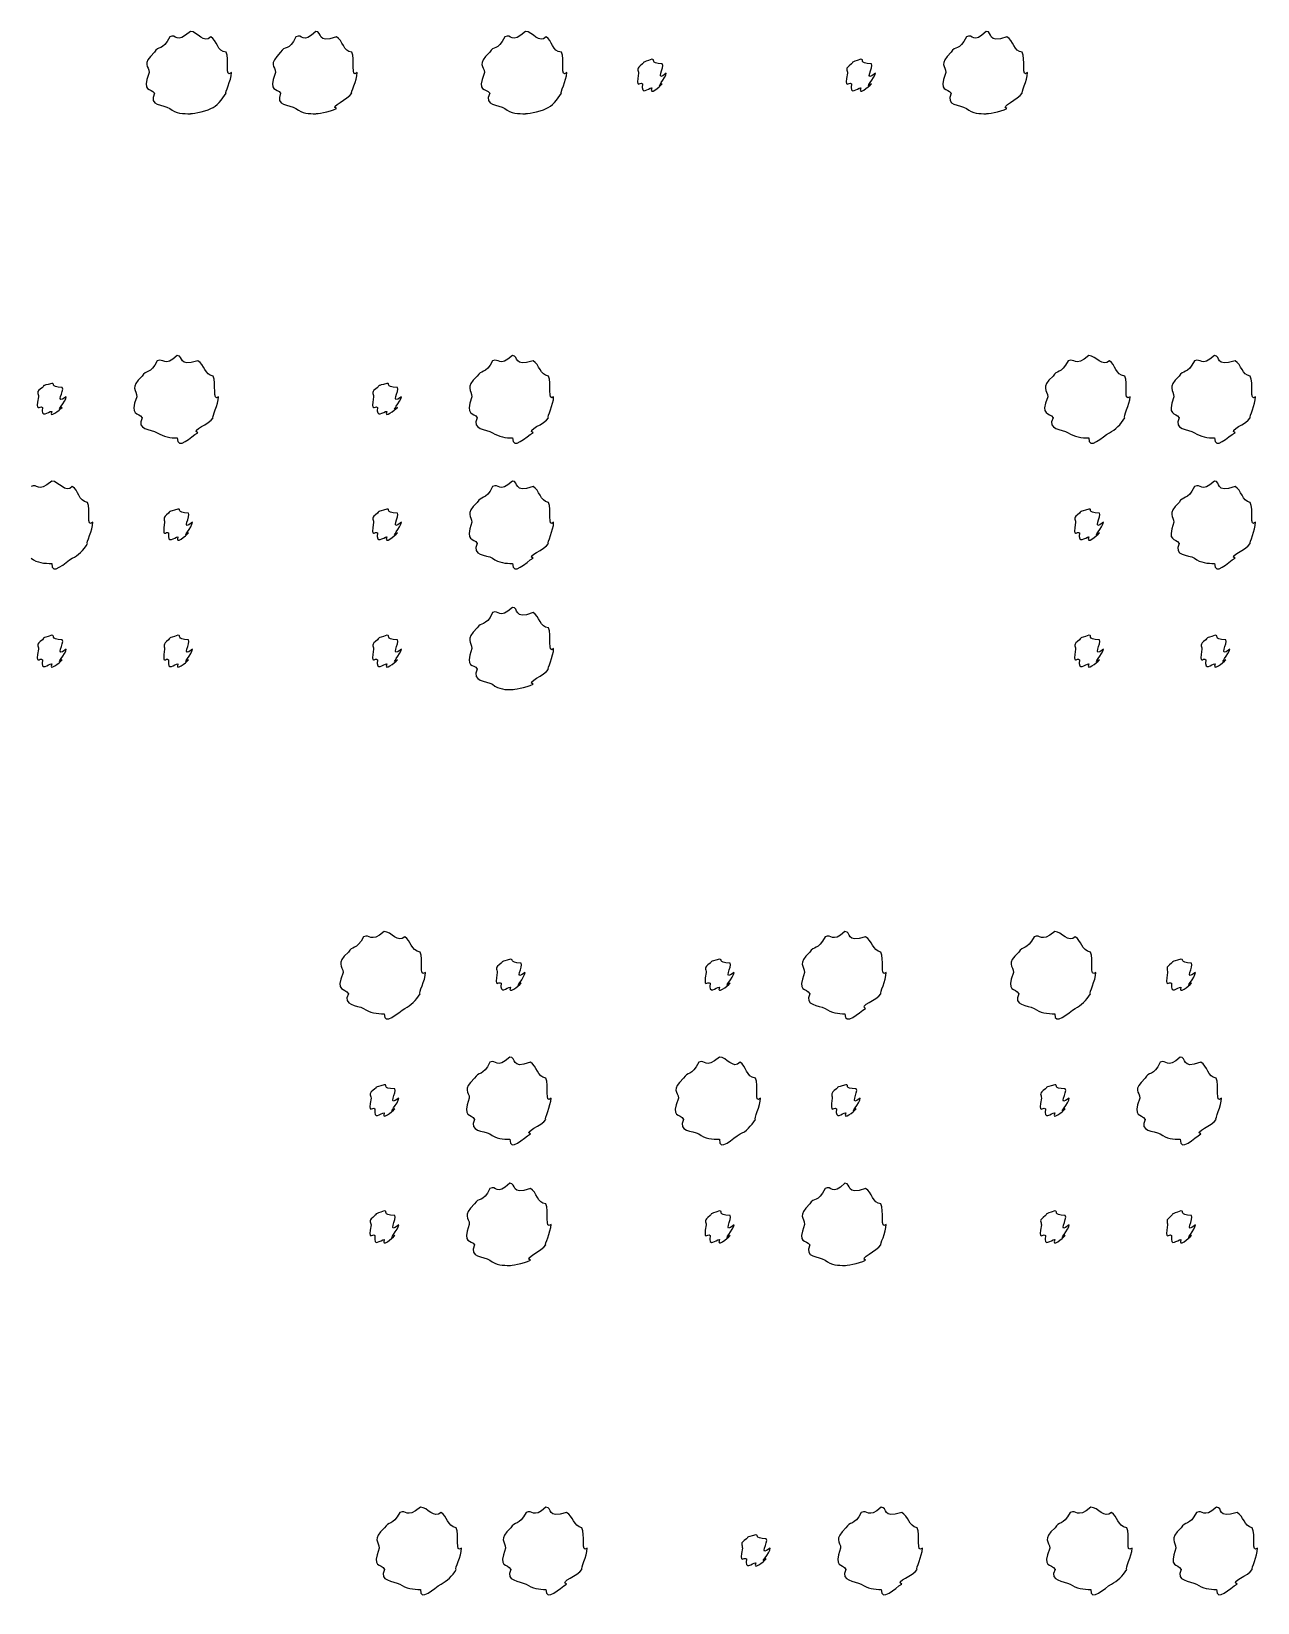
# Model space of a CAD drawing. Header units: millimetres. Extents: x -178 to -32, y 41 to 266.
# Drawn here: x -106.98 to -96.81, y 184.16 to 197.2 of the extents above; entities that cross this region are included whole.
import ezdxf

# ---------------------------------------------------------------- set-up
doc = ezdxf.new("R2010")
doc.units = ezdxf.units.MM
doc.layers.get('0').update_dxf_attribs({"linetype": 'CONTINUOUS'})

msp = doc.modelspace()

# ---------------------------------------------------------------- linework, layer by layer
at = {"color": 0}
for p, q in [((-105.663, 197.2), (-105.663, 197.2)), ((-104.622, 197.2), (-104.622, 197.2)), ((-102.881, 197.2), (-102.881, 197.2)), ((-99.0572, 197.2), (-99.0572, 197.2)), ((-101.834, 196.969), (-101.834, 196.969)), ((-100.099, 196.969), (-100.099, 196.969)), ((-105.772, 194.509), (-105.772, 194.509)), ((-102.99, 194.509), (-102.99, 194.509)), ((-98.2056, 194.509), (-98.2056, 194.509)), ((-97.1638, 194.509), (-97.1638, 194.509)), ((-106.814, 194.277), (-106.814, 194.277)), ((-104.032, 194.277), (-104.032, 194.277)), ((-106.814, 193.467), (-106.814, 193.467)), ((-102.99, 193.467), (-102.99, 193.467)), ((-97.1638, 193.467), (-97.1638, 193.467)), ((-105.767, 193.235), (-105.767, 193.235)), ((-104.032, 193.235), (-104.032, 193.235)), ((-98.2056, 193.235), (-98.2056, 193.235)), ((-102.99, 192.419), (-102.99, 192.419)), ((-106.814, 192.188), (-106.814, 192.188)), ((-105.767, 192.188), (-105.767, 192.188)), ((-104.032, 192.188), (-104.032, 192.188)), ((-98.2056, 192.188), (-98.2056, 192.188)), ((-97.1582, 192.188), (-97.1582, 192.188)), ((-104.054, 189.728), (-104.054, 189.728)), ((-100.23, 189.728), (-100.23, 189.728)), ((-98.4892, 189.728), (-98.4892, 189.728)), ((-103.007, 189.497), (-103.007, 189.497)), ((-101.272, 189.497), (-101.272, 189.497)), ((-97.4422, 189.497), (-97.4422, 189.497)), ((-103.012, 188.686), (-103.012, 188.686)), ((-101.272, 188.686), (-101.272, 188.686)), ((-97.4475, 188.686), (-97.4475, 188.686)), ((-104.054, 188.455), (-104.054, 188.455)), ((-100.224, 188.455), (-100.224, 188.455)), ((-98.4892, 188.455), (-98.4892, 188.455)), ((-103.012, 187.639), (-103.012, 187.639)), ((-100.23, 187.639), (-100.23, 187.639)), ((-104.054, 187.408), (-104.054, 187.408)), ((-101.272, 187.408), (-101.272, 187.408)), ((-98.4892, 187.408), (-98.4892, 187.408)), ((-97.4422, 187.408), (-97.4422, 187.408)), ((-103.753, 184.949), (-103.753, 184.949)), ((-102.712, 184.949), (-102.712, 184.949)), ((-99.9292, 184.949), (-99.9292, 184.949)), ((-98.189, 184.949), (-98.189, 184.949)), ((-97.1472, 184.949), (-97.1472, 184.949)), ((-100.971, 184.718), (-100.971, 184.718))]:
    msp.add_line(p, q, dxfattribs=at)
for points in [[(-105.834, 197.156), (-105.896, 197.031), (-105.931, 197.084), (-105.961, 197.029)], [(-105.663, 197.2), (-105.786, 197.09), (-105.779, 197.185), (-105.834, 197.156)], [(-105.493, 197.156), (-105.55, 197.09), (-105.604, 197.2), (-105.663, 197.2)], [(-105.366, 197.029), (-105.444, 197.031), (-105.44, 197.126), (-105.493, 197.156)], [(-104.787, 197.156), (-104.845, 197.031), (-104.883, 197.084), (-104.914, 197.029)], [(-104.622, 197.2), (-104.734, 197.09), (-104.732, 197.185), (-104.787, 197.156)], [(-104.451, 197.156), (-104.622, 197.09), (-104.562, 197.2), (-104.622, 197.2)], [(-104.324, 197.029), (-104.393, 197.031), (-104.396, 197.126), (-104.451, 197.156)], [(-103.052, 197.156), (-103.114, 197.031), (-103.148, 197.084), (-103.179, 197.029)], [(-102.881, 197.2), (-103.004, 197.09), (-102.997, 197.185), (-103.052, 197.156)], [(-102.71, 197.156), (-102.768, 197.09), (-102.822, 197.2), (-102.881, 197.2)], [(-102.584, 197.029), (-102.662, 197.031), (-102.658, 197.126), (-102.71, 197.156)], [(-99.2223, 197.156), (-99.2805, 197.031), (-99.3189, 197.084), (-99.3493, 197.029)], [(-99.0572, 197.2), (-99.1701, 197.09), (-99.1672, 197.185), (-99.2223, 197.156)], [(-98.8861, 197.156), (-99.0572, 197.09), (-98.9979, 197.2), (-99.0572, 197.2)], [(-98.7594, 197.029), (-98.8282, 197.031), (-98.831, 197.126), (-98.8861, 197.156)], [(-105.961, 197.029), (-106.073, 196.92), (-106.005, 196.916), (-106.005, 196.858)], [(-105.322, 196.858), (-105.382, 196.803), (-105.336, 196.974), (-105.366, 197.029)], [(-104.914, 197.029), (-105.021, 196.92), (-104.958, 196.916), (-104.958, 196.858)], [(-104.28, 196.858), (-104.335, 196.803), (-104.293, 196.974), (-104.324, 197.029)], [(-103.179, 197.029), (-103.291, 196.92), (-103.223, 196.916), (-103.223, 196.858)], [(-102.539, 196.858), (-102.6, 196.803), (-102.553, 196.974), (-102.584, 197.029)], [(-101.834, 196.969), (-101.923, 196.935), (-101.889, 196.955), (-101.911, 196.93)], [(-101.746, 196.93), (-101.857, 196.935), (-101.797, 196.969), (-101.834, 196.969)], [(-100.099, 196.969), (-100.192, 196.935), (-100.154, 196.955), (-100.176, 196.93)], [(-100.011, 196.93), (-100.126, 196.935), (-100.062, 196.969), (-100.099, 196.969)], [(-99.3493, 197.029), (-99.4569, 196.92), (-99.3934, 196.916), (-99.3934, 196.858)], [(-98.7153, 196.858), (-98.7704, 196.803), (-98.7291, 196.974), (-98.7594, 197.029)], [(-106.005, 196.858), (-106.073, 196.682), (-105.99, 196.739), (-105.961, 196.687)], [(-105.366, 196.687), (-105.382, 196.682), (-105.322, 196.795), (-105.322, 196.858)], [(-104.958, 196.858), (-105.021, 196.682), (-104.943, 196.739), (-104.914, 196.687)], [(-104.324, 196.687), (-104.335, 196.682), (-104.28, 196.795), (-104.28, 196.858)], [(-103.223, 196.858), (-103.291, 196.682), (-103.208, 196.739), (-103.179, 196.687)], [(-102.584, 196.687), (-102.6, 196.682), (-102.539, 196.795), (-102.539, 196.858)], [(-101.911, 196.93), (-101.968, 196.887), (-101.944, 196.882), (-101.944, 196.853)], [(-101.944, 196.853), (-101.968, 196.707), (-101.933, 196.789), (-101.911, 196.765)], [(-101.713, 196.853), (-101.813, 196.77), (-101.723, 196.908), (-101.746, 196.93)], [(-101.746, 196.765), (-101.813, 196.707), (-101.713, 196.82), (-101.713, 196.853)], [(-100.176, 196.93), (-100.237, 196.887), (-100.209, 196.882), (-100.209, 196.853)], [(-100.209, 196.853), (-100.237, 196.707), (-100.198, 196.789), (-100.176, 196.765)], [(-99.9776, 196.853), (-100.082, 196.77), (-99.9885, 196.908), (-100.011, 196.93)], [(-100.011, 196.765), (-100.082, 196.707), (-99.9776, 196.82), (-99.9776, 196.853)], [(-99.3934, 196.858), (-99.4569, 196.682), (-99.3782, 196.739), (-99.3493, 196.687)], [(-98.7594, 196.687), (-98.7704, 196.682), (-98.7153, 196.795), (-98.7153, 196.858)], [(-101.911, 196.765), (-101.923, 196.66), (-101.863, 196.731), (-101.834, 196.731)], [(-101.834, 196.731), (-101.857, 196.66), (-101.768, 196.742), (-101.746, 196.765)], [(-100.176, 196.765), (-100.192, 196.66), (-100.128, 196.731), (-100.099, 196.731)], [(-100.099, 196.731), (-100.126, 196.66), (-100.033, 196.742), (-100.011, 196.765)], [(-105.961, 196.687), (-106.013, 196.578), (-105.889, 196.594), (-105.834, 196.561)], [(-105.834, 196.561), (-105.786, 196.517), (-105.721, 196.517), (-105.663, 196.517)], [(-105.663, 196.517), (-105.669, 196.517), (-105.548, 196.53), (-105.493, 196.561)], [(-105.493, 196.561), (-105.444, 196.578), (-105.399, 196.635), (-105.366, 196.687)], [(-104.914, 196.687), (-104.963, 196.578), (-104.842, 196.594), (-104.787, 196.561)], [(-104.787, 196.561), (-104.734, 196.517), (-104.677, 196.517), (-104.622, 196.517)], [(-104.622, 196.517), (-104.622, 196.517), (-104.506, 196.53), (-104.451, 196.561)], [(-104.451, 196.561), (-104.511, 196.578), (-104.353, 196.635), (-104.324, 196.687)], [(-103.179, 196.687), (-103.231, 196.578), (-103.107, 196.594), (-103.052, 196.561)], [(-103.052, 196.561), (-103.004, 196.517), (-102.939, 196.517), (-102.881, 196.517)], [(-102.881, 196.517), (-102.887, 196.517), (-102.765, 196.53), (-102.71, 196.561)], [(-102.71, 196.561), (-102.662, 196.578), (-102.617, 196.635), (-102.584, 196.687)], [(-99.3493, 196.687), (-99.3987, 196.578), (-99.2777, 196.594), (-99.2223, 196.561)], [(-99.2223, 196.561), (-99.1701, 196.517), (-99.1122, 196.517), (-99.0572, 196.517)], [(-99.0572, 196.517), (-99.0572, 196.517), (-98.9415, 196.53), (-98.8861, 196.561)], [(-98.8861, 196.561), (-98.9468, 196.578), (-98.7884, 196.635), (-98.7594, 196.687)], [(-105.772, 194.509), (-105.885, 194.407), (-105.882, 194.493), (-105.938, 194.465)], [(-105.602, 194.465), (-105.772, 194.407), (-105.713, 194.509), (-105.772, 194.509)], [(-102.99, 194.509), (-103.103, 194.407), (-103.1, 194.493), (-103.155, 194.465)], [(-102.819, 194.465), (-102.99, 194.407), (-102.931, 194.509), (-102.99, 194.509)], [(-98.2056, 194.509), (-98.328, 194.407), (-98.3213, 194.493), (-98.3763, 194.465)], [(-98.0345, 194.465), (-98.0923, 194.407), (-98.1463, 194.509), (-98.2056, 194.509)], [(-97.1638, 194.509), (-97.2767, 194.407), (-97.2739, 194.493), (-97.3289, 194.465)], [(-96.9927, 194.465), (-97.1638, 194.407), (-97.1045, 194.509), (-97.1638, 194.509)], [(-105.938, 194.465), (-105.996, 194.349), (-106.034, 194.393), (-106.064, 194.338)], [(-105.475, 194.338), (-105.543, 194.349), (-105.546, 194.434), (-105.602, 194.465)], [(-103.155, 194.465), (-103.213, 194.349), (-103.252, 194.393), (-103.282, 194.338)], [(-102.692, 194.338), (-102.761, 194.349), (-102.764, 194.434), (-102.819, 194.465)], [(-98.3763, 194.465), (-98.4384, 194.349), (-98.4726, 194.393), (-98.503, 194.338)], [(-97.9078, 194.338), (-97.9865, 194.349), (-97.9823, 194.434), (-98.0345, 194.465)], [(-97.3289, 194.465), (-97.3868, 194.349), (-97.4256, 194.393), (-97.4559, 194.338)], [(-96.8661, 194.338), (-96.9349, 194.349), (-96.9377, 194.434), (-96.9927, 194.465)], [(-106.891, 194.244), (-106.952, 194.208), (-106.924, 194.196), (-106.924, 194.167)], [(-106.814, 194.277), (-106.908, 194.253), (-106.869, 194.266), (-106.891, 194.244)], [(-106.726, 194.244), (-106.842, 194.253), (-106.777, 194.277), (-106.814, 194.277)], [(-106.693, 194.167), (-106.797, 194.091), (-106.704, 194.222), (-106.726, 194.244)], [(-106.064, 194.338), (-106.172, 194.239), (-106.108, 194.225), (-106.108, 194.167)], [(-105.43, 194.167), (-105.485, 194.12), (-105.444, 194.283), (-105.475, 194.338)], [(-104.109, 194.244), (-104.17, 194.208), (-104.142, 194.196), (-104.142, 194.167)], [(-104.032, 194.277), (-104.126, 194.253), (-104.087, 194.266), (-104.109, 194.244)], [(-103.944, 194.244), (-104.059, 194.253), (-103.995, 194.277), (-104.032, 194.277)], [(-103.911, 194.167), (-104.015, 194.091), (-103.922, 194.222), (-103.944, 194.244)], [(-103.282, 194.338), (-103.39, 194.239), (-103.326, 194.225), (-103.326, 194.167)], [(-102.648, 194.167), (-102.703, 194.12), (-102.662, 194.283), (-102.692, 194.338)], [(-98.503, 194.338), (-98.6148, 194.239), (-98.5471, 194.225), (-98.5471, 194.167)], [(-97.8637, 194.167), (-97.9244, 194.12), (-97.8775, 194.283), (-97.9078, 194.338)], [(-97.4559, 194.338), (-97.5632, 194.239), (-97.5, 194.225), (-97.5, 194.167)], [(-96.822, 194.167), (-96.877, 194.12), (-96.8357, 194.283), (-96.8661, 194.338)], [(-106.924, 194.167), (-106.952, 194.025), (-106.913, 194.101), (-106.891, 194.079)], [(-106.726, 194.079), (-106.797, 194.025), (-106.693, 194.13), (-106.693, 194.167)], [(-106.108, 194.167), (-106.172, 193.999), (-106.093, 194.046), (-106.064, 193.991)], [(-105.475, 193.991), (-105.485, 193.999), (-105.43, 194.104), (-105.43, 194.167)], [(-104.142, 194.167), (-104.17, 194.025), (-104.131, 194.101), (-104.109, 194.079)], [(-103.944, 194.079), (-104.015, 194.025), (-103.911, 194.13), (-103.911, 194.167)], [(-103.326, 194.167), (-103.39, 193.999), (-103.311, 194.046), (-103.282, 193.991)], [(-102.692, 193.991), (-102.703, 193.999), (-102.648, 194.104), (-102.648, 194.167)], [(-98.5471, 194.167), (-98.6148, 193.999), (-98.5319, 194.046), (-98.503, 193.991)], [(-97.9078, 193.991), (-97.9244, 193.999), (-97.8637, 194.104), (-97.8637, 194.167)], [(-97.5, 194.167), (-97.5632, 193.999), (-97.4848, 194.046), (-97.4559, 193.991)], [(-96.8661, 193.991), (-96.877, 193.999), (-96.822, 194.104), (-96.822, 194.167)], [(-106.891, 194.079), (-106.908, 193.981), (-106.843, 194.046), (-106.814, 194.046)], [(-106.814, 194.046), (-106.842, 193.981), (-106.748, 194.057), (-106.726, 194.079)], [(-106.064, 193.991), (-106.114, 193.893), (-105.993, 193.898), (-105.938, 193.869)], [(-105.602, 193.869), (-105.662, 193.893), (-105.503, 193.938), (-105.475, 193.991)], [(-104.109, 194.079), (-104.126, 193.981), (-104.061, 194.046), (-104.032, 194.046)], [(-104.032, 194.046), (-104.059, 193.981), (-103.966, 194.057), (-103.944, 194.079)], [(-103.282, 193.991), (-103.332, 193.893), (-103.21, 193.898), (-103.155, 193.869)], [(-102.819, 193.869), (-102.88, 193.893), (-102.721, 193.938), (-102.692, 193.991)], [(-98.503, 193.991), (-98.5555, 193.893), (-98.4314, 193.898), (-98.3763, 193.869)], [(-98.0345, 193.869), (-97.9865, 193.893), (-97.941, 193.938), (-97.9078, 193.991)], [(-97.4559, 193.991), (-97.5053, 193.893), (-97.3843, 193.898), (-97.3289, 193.869)], [(-96.9927, 193.869), (-97.0534, 193.893), (-96.895, 193.938), (-96.8661, 193.991)], [(-105.938, 193.869), (-105.885, 193.833), (-105.827, 193.825), (-105.772, 193.825)], [(-105.772, 193.825), (-105.772, 193.716), (-105.657, 193.839), (-105.602, 193.869)], [(-103.155, 193.869), (-103.103, 193.833), (-103.045, 193.825), (-102.99, 193.825)], [(-102.99, 193.825), (-102.99, 193.716), (-102.874, 193.839), (-102.819, 193.869)], [(-98.3763, 193.869), (-98.328, 193.833), (-98.2634, 193.825), (-98.2056, 193.825)], [(-98.2056, 193.825), (-98.2109, 193.716), (-98.0899, 193.839), (-98.0345, 193.869)], [(-97.3289, 193.869), (-97.2767, 193.833), (-97.2189, 193.825), (-97.1638, 193.825)], [(-97.1638, 193.825), (-97.1638, 193.716), (-97.0478, 193.839), (-96.9927, 193.869)], [(-106.814, 193.467), (-106.937, 193.359), (-106.93, 193.452), (-106.985, 193.423)], [(-106.643, 193.423), (-106.701, 193.359), (-106.755, 193.467), (-106.814, 193.467)], [(-102.99, 193.467), (-103.103, 193.359), (-103.1, 193.452), (-103.155, 193.423)], [(-102.819, 193.423), (-102.99, 193.359), (-102.931, 193.467), (-102.99, 193.467)], [(-97.1638, 193.467), (-97.2767, 193.359), (-97.2739, 193.452), (-97.3289, 193.423)], [(-96.9927, 193.423), (-97.1638, 193.359), (-97.1045, 193.467), (-97.1638, 193.467)], [(-106.516, 193.29), (-106.595, 193.301), (-106.591, 193.392), (-106.643, 193.423)], [(-103.155, 193.423), (-103.213, 193.301), (-103.252, 193.348), (-103.282, 193.29)], [(-102.692, 193.29), (-102.761, 193.301), (-102.764, 193.392), (-102.819, 193.423)], [(-97.3289, 193.423), (-97.3868, 193.301), (-97.4256, 193.348), (-97.4559, 193.29)], [(-96.8661, 193.29), (-96.9349, 193.301), (-96.9377, 193.392), (-96.9927, 193.423)], [(-106.472, 193.125), (-106.533, 193.07), (-106.486, 193.235), (-106.516, 193.29)], [(-105.844, 193.202), (-105.9, 193.161), (-105.877, 193.154), (-105.877, 193.125)], [(-105.767, 193.235), (-105.856, 193.205), (-105.822, 193.225), (-105.844, 193.202)], [(-105.678, 193.202), (-105.79, 193.205), (-105.73, 193.235), (-105.767, 193.235)], [(-105.646, 193.125), (-105.746, 193.044), (-105.657, 193.18), (-105.678, 193.202)], [(-104.109, 193.202), (-104.17, 193.161), (-104.142, 193.154), (-104.142, 193.125)], [(-104.032, 193.235), (-104.126, 193.205), (-104.087, 193.225), (-104.109, 193.202)], [(-103.944, 193.202), (-104.059, 193.205), (-103.995, 193.235), (-104.032, 193.235)], [(-103.911, 193.125), (-104.015, 193.044), (-103.922, 193.18), (-103.944, 193.202)], [(-103.282, 193.29), (-103.39, 193.187), (-103.326, 193.18), (-103.326, 193.125)], [(-102.648, 193.125), (-102.703, 193.07), (-102.662, 193.235), (-102.692, 193.29)], [(-98.2825, 193.202), (-98.3432, 193.161), (-98.3156, 193.154), (-98.3156, 193.125)], [(-98.2056, 193.235), (-98.2991, 193.205), (-98.2606, 193.225), (-98.2825, 193.202)], [(-98.1174, 193.202), (-98.2331, 193.205), (-98.1682, 193.235), (-98.2056, 193.235)], [(-98.0842, 193.125), (-98.189, 193.044), (-98.0952, 193.18), (-98.1174, 193.202)], [(-97.4559, 193.29), (-97.5632, 193.187), (-97.5, 193.18), (-97.5, 193.125)], [(-96.822, 193.125), (-96.877, 193.07), (-96.8357, 193.235), (-96.8661, 193.29)], [(-106.516, 192.949), (-106.533, 192.951), (-106.472, 193.062), (-106.472, 193.125)], [(-105.877, 193.125), (-105.9, 192.978), (-105.866, 193.059), (-105.844, 193.037)], [(-105.844, 193.037), (-105.856, 192.933), (-105.796, 193.004), (-105.767, 193.004)], [(-105.767, 193.004), (-105.79, 192.933), (-105.701, 193.015), (-105.678, 193.037)], [(-105.678, 193.037), (-105.746, 192.978), (-105.646, 193.088), (-105.646, 193.125)], [(-104.142, 193.125), (-104.17, 192.978), (-104.131, 193.059), (-104.109, 193.037)], [(-104.109, 193.037), (-104.126, 192.933), (-104.061, 193.004), (-104.032, 193.004)], [(-104.032, 193.004), (-104.059, 192.933), (-103.966, 193.015), (-103.944, 193.037)], [(-103.944, 193.037), (-104.015, 192.978), (-103.911, 193.088), (-103.911, 193.125)], [(-103.326, 193.125), (-103.39, 192.951), (-103.311, 193.004), (-103.282, 192.949)], [(-102.692, 192.949), (-102.703, 192.951), (-102.648, 193.062), (-102.648, 193.125)], [(-98.3156, 193.125), (-98.3432, 192.978), (-98.3047, 193.059), (-98.2825, 193.037)], [(-98.2825, 193.037), (-98.2991, 192.933), (-98.2345, 193.004), (-98.2056, 193.004)], [(-98.2056, 193.004), (-98.2331, 192.933), (-98.1393, 193.015), (-98.1174, 193.037)], [(-98.1174, 193.037), (-98.189, 192.978), (-98.0842, 193.088), (-98.0842, 193.125)], [(-97.5, 193.125), (-97.5632, 192.951), (-97.4848, 193.004), (-97.4559, 192.949)], [(-96.8661, 192.949), (-96.877, 192.951), (-96.822, 193.062), (-96.822, 193.125)], [(-106.643, 192.828), (-106.595, 192.845), (-106.549, 192.896), (-106.516, 192.949)], [(-103.282, 192.949), (-103.332, 192.845), (-103.21, 192.857), (-103.155, 192.828)], [(-102.819, 192.828), (-102.88, 192.845), (-102.721, 192.896), (-102.692, 192.949)], [(-97.4559, 192.949), (-97.5053, 192.845), (-97.3843, 192.857), (-97.3289, 192.828)], [(-96.9927, 192.828), (-97.0534, 192.845), (-96.895, 192.896), (-96.8661, 192.949)], [(-106.985, 192.828), (-106.937, 192.786), (-106.872, 192.784), (-106.814, 192.784)], [(-106.814, 192.784), (-106.82, 192.669), (-106.698, 192.797), (-106.643, 192.828)], [(-103.155, 192.828), (-103.103, 192.786), (-103.045, 192.784), (-102.99, 192.784)], [(-102.99, 192.784), (-102.99, 192.669), (-102.874, 192.797), (-102.819, 192.828)], [(-97.3289, 192.828), (-97.2767, 192.786), (-97.2189, 192.784), (-97.1638, 192.784)], [(-97.1638, 192.784), (-97.1638, 192.669), (-97.0478, 192.797), (-96.9927, 192.828)], [(-102.99, 192.419), (-103.103, 192.309), (-103.1, 192.404), (-103.155, 192.375)], [(-102.819, 192.375), (-102.99, 192.309), (-102.931, 192.419), (-102.99, 192.419)], [(-103.155, 192.375), (-103.213, 192.25), (-103.252, 192.304), (-103.282, 192.249)], [(-102.692, 192.249), (-102.761, 192.25), (-102.764, 192.345), (-102.819, 192.375)], [(-106.891, 192.15), (-106.952, 192.107), (-106.924, 192.101), (-106.924, 192.072)], [(-106.814, 192.188), (-106.908, 192.155), (-106.869, 192.174), (-106.891, 192.15)], [(-106.726, 192.15), (-106.842, 192.155), (-106.777, 192.188), (-106.814, 192.188)], [(-106.693, 192.072), (-106.797, 191.99), (-106.704, 192.127), (-106.726, 192.15)], [(-105.844, 192.15), (-105.9, 192.107), (-105.877, 192.101), (-105.877, 192.072)], [(-105.767, 192.188), (-105.856, 192.155), (-105.822, 192.174), (-105.844, 192.15)], [(-105.678, 192.15), (-105.79, 192.155), (-105.73, 192.188), (-105.767, 192.188)], [(-105.646, 192.072), (-105.746, 191.99), (-105.657, 192.127), (-105.678, 192.15)], [(-104.109, 192.15), (-104.17, 192.107), (-104.142, 192.101), (-104.142, 192.072)], [(-104.032, 192.188), (-104.126, 192.155), (-104.087, 192.174), (-104.109, 192.15)], [(-103.944, 192.15), (-104.059, 192.155), (-103.995, 192.188), (-104.032, 192.188)], [(-103.911, 192.072), (-104.015, 191.99), (-103.922, 192.127), (-103.944, 192.15)], [(-103.282, 192.249), (-103.39, 192.14), (-103.326, 192.136), (-103.326, 192.078)], [(-102.648, 192.078), (-102.703, 192.023), (-102.662, 192.194), (-102.692, 192.249)], [(-98.2825, 192.15), (-98.3432, 192.107), (-98.3156, 192.101), (-98.3156, 192.072)], [(-98.2056, 192.188), (-98.2991, 192.155), (-98.2606, 192.174), (-98.2825, 192.15)], [(-98.1174, 192.15), (-98.2331, 192.155), (-98.1682, 192.188), (-98.2056, 192.188)], [(-98.0842, 192.072), (-98.189, 191.99), (-98.0952, 192.127), (-98.1174, 192.15)], [(-97.2354, 192.15), (-97.2919, 192.107), (-97.2682, 192.101), (-97.2682, 192.072)], [(-97.1582, 192.188), (-97.2478, 192.155), (-97.2132, 192.174), (-97.2354, 192.15)], [(-97.07, 192.15), (-97.1815, 192.155), (-97.1208, 192.188), (-97.1582, 192.188)], [(-97.0368, 192.072), (-97.1374, 191.99), (-97.0478, 192.127), (-97.07, 192.15)], [(-106.924, 192.072), (-106.952, 191.926), (-106.913, 192.009), (-106.891, 191.984)], [(-106.726, 191.984), (-106.797, 191.926), (-106.693, 192.039), (-106.693, 192.072)], [(-105.877, 192.072), (-105.9, 191.926), (-105.866, 192.009), (-105.844, 191.984)], [(-105.678, 191.984), (-105.746, 191.926), (-105.646, 192.039), (-105.646, 192.072)], [(-104.142, 192.072), (-104.17, 191.926), (-104.131, 192.009), (-104.109, 191.984)], [(-103.944, 191.984), (-104.015, 191.926), (-103.911, 192.039), (-103.911, 192.072)], [(-103.326, 192.078), (-103.39, 191.902), (-103.311, 191.958), (-103.282, 191.907)], [(-102.692, 191.907), (-102.703, 191.902), (-102.648, 192.014), (-102.648, 192.078)], [(-98.3156, 192.072), (-98.3432, 191.926), (-98.3047, 192.009), (-98.2825, 191.984)], [(-98.1174, 191.984), (-98.189, 191.926), (-98.0842, 192.039), (-98.0842, 192.072)], [(-97.2682, 192.072), (-97.2919, 191.926), (-97.2573, 192.009), (-97.2354, 191.984)], [(-97.07, 191.984), (-97.1374, 191.926), (-97.0368, 192.039), (-97.0368, 192.072)], [(-106.891, 191.984), (-106.908, 191.879), (-106.843, 191.951), (-106.814, 191.951)], [(-106.814, 191.951), (-106.842, 191.879), (-106.748, 191.962), (-106.726, 191.984)], [(-105.844, 191.984), (-105.856, 191.879), (-105.796, 191.951), (-105.767, 191.951)], [(-105.767, 191.951), (-105.79, 191.879), (-105.701, 191.962), (-105.678, 191.984)], [(-104.109, 191.984), (-104.126, 191.879), (-104.061, 191.951), (-104.032, 191.951)], [(-104.032, 191.951), (-104.059, 191.879), (-103.966, 191.962), (-103.944, 191.984)], [(-103.282, 191.907), (-103.332, 191.798), (-103.21, 191.813), (-103.155, 191.78)], [(-102.819, 191.78), (-102.88, 191.798), (-102.721, 191.855), (-102.692, 191.907)], [(-98.2825, 191.984), (-98.2991, 191.879), (-98.2345, 191.951), (-98.2056, 191.951)], [(-98.2056, 191.951), (-98.2331, 191.879), (-98.1393, 191.962), (-98.1174, 191.984)], [(-97.2354, 191.984), (-97.2478, 191.879), (-97.1871, 191.951), (-97.1582, 191.951)], [(-97.1582, 191.951), (-97.1815, 191.879), (-97.0919, 191.962), (-97.07, 191.984)], [(-103.155, 191.78), (-103.103, 191.736), (-103.045, 191.736), (-102.99, 191.736)], [(-102.99, 191.736), (-102.99, 191.736), (-102.874, 191.75), (-102.819, 191.78)], [(-104.225, 189.684), (-104.287, 189.568), (-104.321, 189.612), (-104.352, 189.557)], [(-104.054, 189.728), (-104.176, 189.626), (-104.17, 189.713), (-104.225, 189.684)], [(-103.883, 189.684), (-103.941, 189.626), (-103.995, 189.728), (-104.054, 189.728)], [(-103.756, 189.557), (-103.835, 189.568), (-103.831, 189.654), (-103.883, 189.684)], [(-100.395, 189.684), (-100.453, 189.568), (-100.492, 189.612), (-100.522, 189.557)], [(-100.23, 189.728), (-100.343, 189.626), (-100.34, 189.713), (-100.395, 189.684)], [(-100.059, 189.684), (-100.23, 189.626), (-100.171, 189.728), (-100.23, 189.728)], [(-99.9321, 189.557), (-100.001, 189.568), (-100.004, 189.654), (-100.059, 189.684)], [(-98.6603, 189.684), (-98.7224, 189.568), (-98.7566, 189.612), (-98.787, 189.557)], [(-98.4892, 189.728), (-98.612, 189.626), (-98.6049, 189.713), (-98.6603, 189.684)], [(-98.3185, 189.684), (-98.3763, 189.626), (-98.4299, 189.728), (-98.4892, 189.728)], [(-98.1918, 189.557), (-98.2701, 189.568), (-98.2662, 189.654), (-98.3185, 189.684)], [(-104.352, 189.557), (-104.463, 189.458), (-104.396, 189.444), (-104.396, 189.387)], [(-103.712, 189.387), (-103.773, 189.34), (-103.726, 189.502), (-103.756, 189.557)], [(-100.522, 189.557), (-100.63, 189.458), (-100.566, 189.444), (-100.566, 189.387)], [(-99.888, 189.387), (-99.943, 189.34), (-99.9017, 189.502), (-99.9321, 189.557)], [(-98.787, 189.557), (-98.8988, 189.458), (-98.831, 189.444), (-98.831, 189.387)], [(-98.1477, 189.387), (-98.208, 189.34), (-98.1615, 189.502), (-98.1918, 189.557)], [(-104.396, 189.387), (-104.463, 189.218), (-104.381, 189.265), (-104.352, 189.21)], [(-103.756, 189.21), (-103.773, 189.218), (-103.712, 189.323), (-103.712, 189.387)], [(-103.084, 189.464), (-103.14, 189.428), (-103.117, 189.416), (-103.117, 189.387)], [(-103.117, 189.387), (-103.14, 189.244), (-103.106, 189.32), (-103.084, 189.298)], [(-103.007, 189.497), (-103.096, 189.472), (-103.062, 189.486), (-103.084, 189.464)], [(-102.918, 189.464), (-103.03, 189.472), (-102.969, 189.497), (-103.007, 189.497)], [(-102.885, 189.387), (-102.986, 189.311), (-102.896, 189.442), (-102.918, 189.464)], [(-102.918, 189.298), (-102.986, 189.244), (-102.885, 189.349), (-102.885, 189.387)], [(-101.349, 189.464), (-101.409, 189.428), (-101.382, 189.416), (-101.382, 189.387)], [(-101.382, 189.387), (-101.409, 189.244), (-101.371, 189.32), (-101.349, 189.298)], [(-101.272, 189.497), (-101.365, 189.472), (-101.327, 189.486), (-101.349, 189.464)], [(-101.183, 189.464), (-101.299, 189.472), (-101.235, 189.497), (-101.272, 189.497)], [(-101.15, 189.387), (-101.255, 189.311), (-101.161, 189.442), (-101.183, 189.464)], [(-101.183, 189.298), (-101.255, 189.244), (-101.15, 189.349), (-101.15, 189.387)], [(-100.566, 189.387), (-100.63, 189.218), (-100.551, 189.265), (-100.522, 189.21)], [(-99.9321, 189.21), (-99.943, 189.218), (-99.888, 189.323), (-99.888, 189.387)], [(-98.831, 189.387), (-98.8988, 189.218), (-98.8159, 189.265), (-98.787, 189.21)], [(-98.1918, 189.21), (-98.208, 189.218), (-98.1477, 189.323), (-98.1477, 189.387)], [(-97.5191, 189.464), (-97.5759, 189.428), (-97.5522, 189.416), (-97.5522, 189.387)], [(-97.5522, 189.387), (-97.5759, 189.244), (-97.5413, 189.32), (-97.5191, 189.298)], [(-97.4422, 189.497), (-97.5318, 189.472), (-97.4972, 189.486), (-97.5191, 189.464)], [(-97.354, 189.464), (-97.4654, 189.472), (-97.4048, 189.497), (-97.4422, 189.497)], [(-97.3208, 189.387), (-97.4213, 189.311), (-97.3317, 189.442), (-97.354, 189.464)], [(-97.354, 189.298), (-97.4213, 189.244), (-97.3208, 189.349), (-97.3208, 189.387)], [(-103.084, 189.298), (-103.096, 189.2), (-103.035, 189.265), (-103.007, 189.265)], [(-103.007, 189.265), (-103.03, 189.2), (-102.941, 189.276), (-102.918, 189.298)], [(-101.349, 189.298), (-101.365, 189.2), (-101.3, 189.265), (-101.272, 189.265)], [(-101.272, 189.265), (-101.299, 189.2), (-101.206, 189.276), (-101.183, 189.298)], [(-97.5191, 189.298), (-97.5318, 189.2), (-97.4711, 189.265), (-97.4422, 189.265)], [(-97.4422, 189.265), (-97.4654, 189.2), (-97.3758, 189.276), (-97.354, 189.298)], [(-104.352, 189.21), (-104.404, 189.112), (-104.28, 189.118), (-104.225, 189.089)], [(-103.883, 189.089), (-103.835, 189.112), (-103.789, 189.158), (-103.756, 189.21)], [(-100.522, 189.21), (-100.572, 189.112), (-100.45, 189.118), (-100.395, 189.089)], [(-100.059, 189.089), (-100.119, 189.112), (-99.961, 189.158), (-99.9321, 189.21)], [(-98.787, 189.21), (-98.8395, 189.112), (-98.7153, 189.118), (-98.6603, 189.089)], [(-98.3185, 189.089), (-98.2701, 189.112), (-98.2246, 189.158), (-98.1918, 189.21)], [(-104.225, 189.089), (-104.176, 189.053), (-104.112, 189.045), (-104.054, 189.045)], [(-104.054, 189.045), (-104.059, 188.936), (-103.938, 189.059), (-103.883, 189.089)], [(-100.395, 189.089), (-100.343, 189.053), (-100.285, 189.045), (-100.23, 189.045)], [(-100.23, 189.045), (-100.23, 188.936), (-100.114, 189.059), (-100.059, 189.089)], [(-98.6603, 189.089), (-98.612, 189.053), (-98.5471, 189.045), (-98.4892, 189.045)], [(-98.4892, 189.045), (-98.4948, 188.936), (-98.3735, 189.059), (-98.3185, 189.089)], [(-103.177, 188.642), (-103.235, 188.521), (-103.274, 188.568), (-103.304, 188.51)], [(-103.012, 188.686), (-103.125, 188.579), (-103.122, 188.671), (-103.177, 188.642)], [(-102.841, 188.642), (-103.012, 188.579), (-102.953, 188.686), (-103.012, 188.686)], [(-102.714, 188.51), (-102.783, 188.521), (-102.786, 188.612), (-102.841, 188.642)], [(-101.442, 188.642), (-101.504, 188.521), (-101.539, 188.568), (-101.569, 188.51)], [(-101.272, 188.686), (-101.394, 188.579), (-101.387, 188.671), (-101.442, 188.642)], [(-101.101, 188.642), (-101.159, 188.579), (-101.212, 188.686), (-101.272, 188.686)], [(-100.974, 188.51), (-101.052, 188.521), (-101.048, 188.612), (-101.101, 188.642)], [(-97.6129, 188.642), (-97.6708, 188.521), (-97.7092, 188.568), (-97.7396, 188.51)], [(-97.4475, 188.686), (-97.5607, 188.579), (-97.5579, 188.671), (-97.6129, 188.642)], [(-97.2767, 188.642), (-97.4475, 188.579), (-97.3882, 188.686), (-97.4475, 188.686)], [(-97.1497, 188.51), (-97.2189, 188.521), (-97.2217, 188.612), (-97.2767, 188.642)], [(-103.304, 188.51), (-103.412, 188.407), (-103.348, 188.4), (-103.348, 188.345)], [(-102.67, 188.345), (-102.725, 188.289), (-102.684, 188.455), (-102.714, 188.51)], [(-101.569, 188.51), (-101.681, 188.407), (-101.613, 188.4), (-101.613, 188.345)], [(-100.93, 188.345), (-100.99, 188.289), (-100.943, 188.455), (-100.974, 188.51)], [(-97.7396, 188.51), (-97.8472, 188.407), (-97.7837, 188.4), (-97.7837, 188.345)], [(-97.1056, 188.345), (-97.161, 188.289), (-97.1197, 188.455), (-97.1497, 188.51)], [(-104.131, 188.422), (-104.192, 188.381), (-104.164, 188.374), (-104.164, 188.345)], [(-104.164, 188.345), (-104.192, 188.197), (-104.153, 188.279), (-104.131, 188.257)], [(-104.054, 188.455), (-104.147, 188.425), (-104.109, 188.444), (-104.131, 188.422)], [(-103.966, 188.422), (-104.081, 188.425), (-104.017, 188.455), (-104.054, 188.455)], [(-103.933, 188.345), (-104.037, 188.263), (-103.944, 188.4), (-103.966, 188.422)], [(-103.966, 188.257), (-104.037, 188.197), (-103.933, 188.307), (-103.933, 188.345)], [(-103.348, 188.345), (-103.412, 188.171), (-103.333, 188.224), (-103.304, 188.168)], [(-102.714, 188.168), (-102.725, 188.171), (-102.67, 188.281), (-102.67, 188.345)], [(-101.613, 188.345), (-101.681, 188.171), (-101.598, 188.224), (-101.569, 188.168)], [(-100.974, 188.168), (-100.99, 188.171), (-100.93, 188.281), (-100.93, 188.345)], [(-100.301, 188.422), (-100.358, 188.381), (-100.335, 188.374), (-100.335, 188.345)], [(-100.335, 188.345), (-100.358, 188.197), (-100.324, 188.279), (-100.301, 188.257)], [(-100.224, 188.455), (-100.314, 188.425), (-100.28, 188.444), (-100.301, 188.422)], [(-100.136, 188.422), (-100.248, 188.425), (-100.187, 188.455), (-100.224, 188.455)], [(-100.103, 188.345), (-100.204, 188.263), (-100.114, 188.4), (-100.136, 188.422)], [(-100.136, 188.257), (-100.204, 188.197), (-100.103, 188.307), (-100.103, 188.345)], [(-98.5665, 188.422), (-98.6271, 188.381), (-98.5996, 188.374), (-98.5996, 188.345)], [(-98.5996, 188.345), (-98.6271, 188.197), (-98.5887, 188.279), (-98.5665, 188.257)], [(-98.4892, 188.455), (-98.583, 188.425), (-98.5446, 188.444), (-98.5665, 188.422)], [(-98.401, 188.422), (-98.5167, 188.425), (-98.4522, 188.455), (-98.4892, 188.455)], [(-98.3682, 188.345), (-98.4726, 188.263), (-98.3791, 188.4), (-98.401, 188.422)], [(-98.401, 188.257), (-98.4726, 188.197), (-98.3682, 188.307), (-98.3682, 188.345)], [(-97.7837, 188.345), (-97.8472, 188.171), (-97.7685, 188.224), (-97.7396, 188.168)], [(-97.1497, 188.168), (-97.161, 188.171), (-97.1056, 188.281), (-97.1056, 188.345)], [(-104.131, 188.257), (-104.147, 188.153), (-104.083, 188.224), (-104.054, 188.224)], [(-104.054, 188.224), (-104.081, 188.153), (-103.988, 188.234), (-103.966, 188.257)], [(-100.301, 188.257), (-100.314, 188.153), (-100.253, 188.224), (-100.224, 188.224)], [(-100.224, 188.224), (-100.248, 188.153), (-100.158, 188.234), (-100.136, 188.257)], [(-98.5665, 188.257), (-98.583, 188.153), (-98.5181, 188.224), (-98.4892, 188.224)], [(-98.4892, 188.224), (-98.5167, 188.153), (-98.4232, 188.234), (-98.401, 188.257)], [(-103.304, 188.168), (-103.354, 188.065), (-103.233, 188.076), (-103.177, 188.047)], [(-102.841, 188.047), (-102.902, 188.065), (-102.743, 188.116), (-102.714, 188.168)], [(-101.569, 188.168), (-101.622, 188.065), (-101.498, 188.076), (-101.442, 188.047)], [(-101.101, 188.047), (-101.052, 188.065), (-101.007, 188.116), (-100.974, 188.168)], [(-97.7396, 188.168), (-97.7893, 188.065), (-97.6679, 188.076), (-97.6129, 188.047)], [(-97.2767, 188.047), (-97.3374, 188.065), (-97.179, 188.116), (-97.1497, 188.168)], [(-103.177, 188.047), (-103.125, 188.006), (-103.067, 188.003), (-103.012, 188.003)], [(-103.012, 188.003), (-103.012, 187.889), (-102.896, 188.017), (-102.841, 188.047)], [(-101.442, 188.047), (-101.394, 188.006), (-101.329, 188.003), (-101.272, 188.003)], [(-101.272, 188.003), (-101.277, 187.889), (-101.156, 188.017), (-101.101, 188.047)], [(-97.6129, 188.047), (-97.5607, 188.006), (-97.5025, 188.003), (-97.4475, 188.003)], [(-97.4475, 188.003), (-97.4475, 187.889), (-97.3317, 188.017), (-97.2767, 188.047)], [(-103.177, 187.595), (-103.235, 187.47), (-103.274, 187.524), (-103.304, 187.468)], [(-103.012, 187.639), (-103.125, 187.529), (-103.122, 187.624), (-103.177, 187.595)], [(-102.841, 187.595), (-103.012, 187.529), (-102.953, 187.639), (-103.012, 187.639)], [(-102.714, 187.468), (-102.783, 187.47), (-102.786, 187.565), (-102.841, 187.595)], [(-100.395, 187.595), (-100.453, 187.47), (-100.492, 187.524), (-100.522, 187.468)], [(-100.23, 187.639), (-100.343, 187.529), (-100.34, 187.624), (-100.395, 187.595)], [(-100.059, 187.595), (-100.23, 187.529), (-100.171, 187.639), (-100.23, 187.639)], [(-99.9321, 187.468), (-100.001, 187.47), (-100.004, 187.565), (-100.059, 187.595)], [(-103.304, 187.468), (-103.412, 187.36), (-103.348, 187.355), (-103.348, 187.297)], [(-102.67, 187.297), (-102.725, 187.242), (-102.684, 187.413), (-102.714, 187.468)], [(-100.522, 187.468), (-100.63, 187.36), (-100.566, 187.355), (-100.566, 187.297)], [(-99.888, 187.297), (-99.943, 187.242), (-99.9017, 187.413), (-99.9321, 187.468)], [(-104.131, 187.369), (-104.192, 187.326), (-104.164, 187.321), (-104.164, 187.292)], [(-104.054, 187.408), (-104.147, 187.375), (-104.109, 187.394), (-104.131, 187.369)], [(-103.966, 187.369), (-104.081, 187.375), (-104.017, 187.408), (-104.054, 187.408)], [(-103.933, 187.292), (-104.037, 187.209), (-103.944, 187.347), (-103.966, 187.369)], [(-101.349, 187.369), (-101.409, 187.326), (-101.382, 187.321), (-101.382, 187.292)], [(-101.272, 187.408), (-101.365, 187.375), (-101.327, 187.394), (-101.349, 187.369)], [(-101.183, 187.369), (-101.299, 187.375), (-101.235, 187.408), (-101.272, 187.408)], [(-101.15, 187.292), (-101.255, 187.209), (-101.161, 187.347), (-101.183, 187.369)], [(-98.5665, 187.369), (-98.6271, 187.326), (-98.5996, 187.321), (-98.5996, 187.292)], [(-98.4892, 187.408), (-98.583, 187.375), (-98.5446, 187.394), (-98.5665, 187.369)], [(-98.401, 187.369), (-98.5167, 187.375), (-98.4522, 187.408), (-98.4892, 187.408)], [(-98.3682, 187.292), (-98.4726, 187.209), (-98.3791, 187.347), (-98.401, 187.369)], [(-97.5191, 187.369), (-97.5759, 187.326), (-97.5522, 187.321), (-97.5522, 187.292)], [(-97.4422, 187.408), (-97.5318, 187.375), (-97.4972, 187.394), (-97.5191, 187.369)], [(-97.354, 187.369), (-97.4654, 187.375), (-97.4048, 187.408), (-97.4422, 187.408)], [(-97.3208, 187.292), (-97.4213, 187.209), (-97.3317, 187.347), (-97.354, 187.369)], [(-104.164, 187.292), (-104.192, 187.146), (-104.153, 187.229), (-104.131, 187.204)], [(-104.131, 187.204), (-104.147, 187.099), (-104.083, 187.171), (-104.054, 187.171)], [(-104.054, 187.171), (-104.081, 187.099), (-103.988, 187.182), (-103.966, 187.204)], [(-103.966, 187.204), (-104.037, 187.146), (-103.933, 187.259), (-103.933, 187.292)], [(-103.348, 187.297), (-103.412, 187.121), (-103.333, 187.178), (-103.304, 187.127)], [(-102.714, 187.127), (-102.725, 187.121), (-102.67, 187.234), (-102.67, 187.297)], [(-101.382, 187.292), (-101.409, 187.146), (-101.371, 187.229), (-101.349, 187.204)], [(-101.349, 187.204), (-101.365, 187.099), (-101.3, 187.171), (-101.272, 187.171)], [(-101.272, 187.171), (-101.299, 187.099), (-101.206, 187.182), (-101.183, 187.204)], [(-101.183, 187.204), (-101.255, 187.146), (-101.15, 187.259), (-101.15, 187.292)], [(-100.566, 187.297), (-100.63, 187.121), (-100.551, 187.178), (-100.522, 187.127)], [(-99.9321, 187.127), (-99.943, 187.121), (-99.888, 187.234), (-99.888, 187.297)], [(-98.5996, 187.292), (-98.6271, 187.146), (-98.5887, 187.229), (-98.5665, 187.204)], [(-98.5665, 187.204), (-98.583, 187.099), (-98.5181, 187.171), (-98.4892, 187.171)], [(-98.4892, 187.171), (-98.5167, 187.099), (-98.4232, 187.182), (-98.401, 187.204)], [(-98.401, 187.204), (-98.4726, 187.146), (-98.3682, 187.259), (-98.3682, 187.292)], [(-97.5522, 187.292), (-97.5759, 187.146), (-97.5413, 187.229), (-97.5191, 187.204)], [(-97.5191, 187.204), (-97.5318, 187.099), (-97.4711, 187.171), (-97.4422, 187.171)], [(-97.4422, 187.171), (-97.4654, 187.099), (-97.3758, 187.182), (-97.354, 187.204)], [(-97.354, 187.204), (-97.4213, 187.146), (-97.3208, 187.259), (-97.3208, 187.292)], [(-103.304, 187.127), (-103.354, 187.018), (-103.233, 187.033), (-103.177, 187)], [(-102.841, 187), (-102.902, 187.018), (-102.743, 187.074), (-102.714, 187.127)], [(-100.522, 187.127), (-100.572, 187.018), (-100.45, 187.033), (-100.395, 187)], [(-100.059, 187), (-100.119, 187.018), (-99.961, 187.074), (-99.9321, 187.127)], [(-103.177, 187), (-103.125, 186.956), (-103.067, 186.956), (-103.012, 186.956)], [(-103.012, 186.956), (-103.012, 186.956), (-102.896, 186.969), (-102.841, 187)], [(-100.395, 187), (-100.343, 186.956), (-100.285, 186.956), (-100.23, 186.956)], [(-100.23, 186.956), (-100.23, 186.956), (-100.114, 186.969), (-100.059, 187)], [(-103.924, 184.905), (-103.986, 184.79), (-104.021, 184.834), (-104.051, 184.778)], [(-103.753, 184.949), (-103.876, 184.847), (-103.869, 184.934), (-103.924, 184.905)], [(-103.583, 184.905), (-103.64, 184.847), (-103.694, 184.949), (-103.753, 184.949)], [(-103.456, 184.778), (-103.534, 184.79), (-103.53, 184.875), (-103.583, 184.905)], [(-102.877, 184.905), (-102.935, 184.79), (-102.973, 184.834), (-103.004, 184.778)], [(-102.712, 184.949), (-102.824, 184.847), (-102.822, 184.934), (-102.877, 184.905)], [(-102.541, 184.905), (-102.712, 184.847), (-102.652, 184.949), (-102.712, 184.949)], [(-102.414, 184.778), (-102.483, 184.79), (-102.485, 184.875), (-102.541, 184.905)], [(-100.095, 184.905), (-100.153, 184.79), (-100.191, 184.834), (-100.222, 184.778)], [(-99.9292, 184.949), (-100.042, 184.847), (-100.04, 184.934), (-100.095, 184.905)], [(-99.7585, 184.905), (-99.9292, 184.847), (-99.87, 184.949), (-99.9292, 184.949)], [(-99.6318, 184.778), (-99.7006, 184.79), (-99.7035, 184.875), (-99.7585, 184.905)], [(-98.3597, 184.905), (-98.4218, 184.79), (-98.4564, 184.834), (-98.4867, 184.778)], [(-98.189, 184.949), (-98.3114, 184.847), (-98.3047, 184.934), (-98.3597, 184.905)], [(-98.0179, 184.905), (-98.0758, 184.847), (-98.1297, 184.949), (-98.189, 184.949)], [(-97.8912, 184.778), (-97.9699, 184.79), (-97.9657, 184.875), (-98.0179, 184.905)], [(-97.3123, 184.905), (-97.3702, 184.79), (-97.409, 184.834), (-97.4393, 184.778)], [(-97.1472, 184.949), (-97.2601, 184.847), (-97.2573, 184.934), (-97.3123, 184.905)], [(-96.9761, 184.905), (-97.1472, 184.847), (-97.088, 184.949), (-97.1472, 184.949)], [(-96.8495, 184.778), (-96.9183, 184.79), (-96.9211, 184.875), (-96.9761, 184.905)], [(-104.051, 184.778), (-104.163, 184.679), (-104.095, 184.665), (-104.095, 184.608)], [(-103.412, 184.608), (-103.472, 184.561), (-103.426, 184.723), (-103.456, 184.778)], [(-103.004, 184.778), (-103.111, 184.679), (-103.048, 184.665), (-103.048, 184.608)], [(-102.37, 184.608), (-102.425, 184.561), (-102.384, 184.723), (-102.414, 184.778)], [(-100.971, 184.718), (-101.065, 184.693), (-101.026, 184.707), (-101.048, 184.685)], [(-100.883, 184.685), (-100.999, 184.693), (-100.934, 184.718), (-100.971, 184.718)], [(-100.222, 184.778), (-100.329, 184.679), (-100.266, 184.665), (-100.266, 184.608)], [(-99.5878, 184.608), (-99.6428, 184.561), (-99.6015, 184.723), (-99.6318, 184.778)], [(-98.4867, 184.778), (-98.5982, 184.679), (-98.5308, 184.665), (-98.5308, 184.608)], [(-97.8472, 184.608), (-97.9078, 184.561), (-97.8609, 184.723), (-97.8912, 184.778)], [(-97.4393, 184.778), (-97.5466, 184.679), (-97.4834, 184.665), (-97.4834, 184.608)], [(-96.8054, 184.608), (-96.8604, 184.561), (-96.8192, 184.723), (-96.8495, 184.778)], [(-104.095, 184.608), (-104.163, 184.439), (-104.08, 184.486), (-104.051, 184.431)], [(-103.456, 184.431), (-103.472, 184.439), (-103.412, 184.544), (-103.412, 184.608)], [(-103.048, 184.608), (-103.111, 184.439), (-103.033, 184.486), (-103.004, 184.431)], [(-102.414, 184.431), (-102.425, 184.439), (-102.37, 184.544), (-102.37, 184.608)], [(-101.048, 184.685), (-101.109, 184.649), (-101.081, 184.636), (-101.081, 184.608)], [(-101.081, 184.608), (-101.109, 184.466), (-101.07, 184.541), (-101.048, 184.519)], [(-100.85, 184.608), (-100.955, 184.532), (-100.861, 184.663), (-100.883, 184.685)], [(-100.883, 184.519), (-100.955, 184.466), (-100.85, 184.57), (-100.85, 184.608)], [(-100.266, 184.608), (-100.329, 184.439), (-100.251, 184.486), (-100.222, 184.431)], [(-99.6318, 184.431), (-99.6428, 184.439), (-99.5878, 184.544), (-99.5878, 184.608)], [(-98.5308, 184.608), (-98.5982, 184.439), (-98.5157, 184.486), (-98.4867, 184.431)], [(-97.8912, 184.431), (-97.9078, 184.439), (-97.8472, 184.544), (-97.8472, 184.608)], [(-97.4834, 184.608), (-97.5466, 184.439), (-97.4683, 184.486), (-97.4393, 184.431)], [(-96.8495, 184.431), (-96.8604, 184.439), (-96.8054, 184.544), (-96.8054, 184.608)], [(-104.051, 184.431), (-104.103, 184.333), (-103.979, 184.339), (-103.924, 184.31)], [(-103.583, 184.31), (-103.534, 184.333), (-103.489, 184.379), (-103.456, 184.431)], [(-103.004, 184.431), (-103.053, 184.333), (-102.932, 184.339), (-102.877, 184.31)], [(-102.541, 184.31), (-102.602, 184.333), (-102.443, 184.379), (-102.414, 184.431)], [(-101.048, 184.519), (-101.065, 184.422), (-101, 184.486), (-100.971, 184.486)], [(-100.971, 184.486), (-100.999, 184.422), (-100.905, 184.497), (-100.883, 184.519)], [(-100.222, 184.431), (-100.271, 184.333), (-100.15, 184.339), (-100.095, 184.31)], [(-99.7585, 184.31), (-99.8192, 184.333), (-99.6608, 184.379), (-99.6318, 184.431)], [(-98.4867, 184.431), (-98.5389, 184.333), (-98.4148, 184.339), (-98.3597, 184.31)], [(-98.0179, 184.31), (-97.9699, 184.333), (-97.9244, 184.379), (-97.8912, 184.431)], [(-97.4393, 184.431), (-97.4887, 184.333), (-97.3677, 184.339), (-97.3123, 184.31)], [(-96.9761, 184.31), (-97.0368, 184.333), (-96.8784, 184.379), (-96.8495, 184.431)], [(-103.924, 184.31), (-103.876, 184.274), (-103.811, 184.266), (-103.753, 184.266)], [(-103.753, 184.266), (-103.759, 184.157), (-103.638, 184.279), (-103.583, 184.31)], [(-102.877, 184.31), (-102.824, 184.274), (-102.767, 184.266), (-102.712, 184.266)], [(-102.712, 184.266), (-102.712, 184.157), (-102.596, 184.279), (-102.541, 184.31)], [(-100.095, 184.31), (-100.042, 184.274), (-99.9846, 184.266), (-99.9292, 184.266)], [(-99.9292, 184.266), (-99.9292, 184.157), (-99.8135, 184.279), (-99.7585, 184.31)], [(-98.3597, 184.31), (-98.3114, 184.274), (-98.2468, 184.266), (-98.189, 184.266)], [(-98.189, 184.266), (-98.1943, 184.157), (-98.0733, 184.279), (-98.0179, 184.31)], [(-97.3123, 184.31), (-97.2601, 184.274), (-97.2023, 184.266), (-97.1472, 184.266)], [(-97.1472, 184.266), (-97.1472, 184.157), (-97.0315, 184.279), (-96.9761, 184.31)]]:
    msp.add_open_spline(points, degree=3, dxfattribs=at)

doc.saveas('drawing.dxf')
